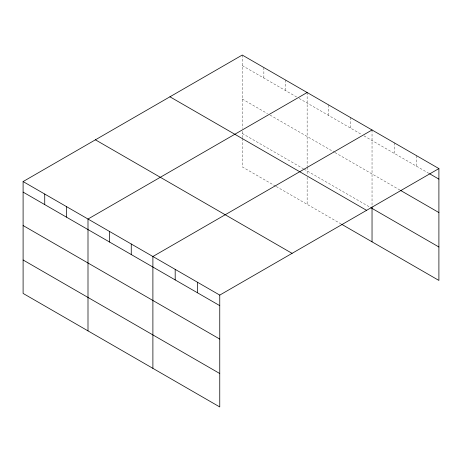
<?xml version="1.0" encoding="UTF-8"?>
<svg xmlns="http://www.w3.org/2000/svg" width="462" height="462" viewBox="0 0 462 462"><rect width="100%" height="100%" fill="white"/><g stroke="black" fill="none" stroke-linecap="round" stroke-linejoin="round"><path stroke-width="0.35" stroke-dasharray="2.31 1.73" d="M242.244 65.587L296.633 96.991M299.105 98.418L361.527 134.459M363.998 135.886L428.996 173.412M242.244 99.018L267.585 113.652M270.056 115.078L334.332 152.189M334.95 152.547L399.896 190.038M242.244 133.466L303.43 168.792M304.048 169.15L370.183 207.328M275.618 186.163L242.244 166.898L242.244 138.444M276.236 186.521L341.135 223.989M416.614 155.717L416.614 166.262M394.323 142.85L394.323 153.39M372.037 129.984L372.037 206.248M350.404 117.492L350.404 128.038M328.771 105.001L328.771 115.546M307.138 92.515L307.138 166.626M307.138 167.342L307.138 174.486M307.138 177.333L307.138 204.366M285.504 80.024L285.504 90.569M263.871 67.533L263.871 78.078M242.244 55.047L242.244 128.442M242.244 131.312L242.244 137.734"/><path stroke-width="0.69" d="M219.756 339.079L219.756 295.103L23.1 181.566L23.1 293.416L219.756 406.953L219.756 339.079L23.1 225.537M341.753 224.347L438.9 280.434L438.9 168.584L242.244 55.047L23.1 181.566M307.138 92.515L87.999 219.034L87.999 330.884M372.037 129.984L152.893 256.502L152.893 368.353M219.756 295.103L438.9 168.584M429.614 173.764L438.9 179.129M400.514 190.396L438.9 212.56M370.801 207.686L438.9 247.003M169.924 96.795L366.585 210.337M95.415 139.813L292.076 253.355M23.1 192.111L219.756 305.648M23.1 259.985L219.756 373.521M372.037 206.964L372.037 241.834M197.47 282.236L197.47 292.781M175.185 269.369L175.185 279.914M131.26 244.011L131.26 254.556M109.633 231.526L109.633 242.065M66.366 206.543L66.366 217.088M44.733 194.057L44.733 204.597"/></g></svg>
